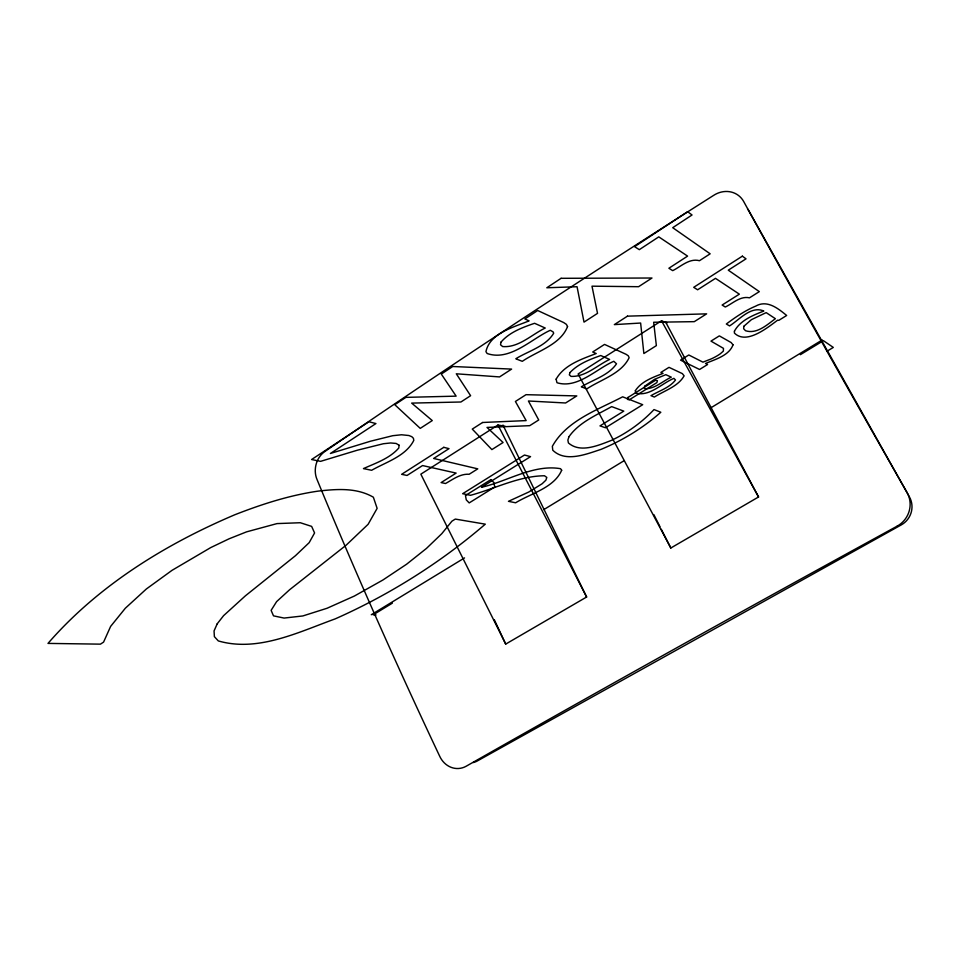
<?xml version="1.0" encoding="UTF-8"?>
<svg xmlns="http://www.w3.org/2000/svg" width="960" height="960" viewBox="0 0 960 960"><rect width="100%" height="100%" fill="white"/><g stroke="black" fill="none" stroke-linecap="round" stroke-linejoin="round"><path stroke-width="1.44" d="M505.176 426.276L497.952 425.04L420.84 474.168L505.728 644.076L586.632 597L502.968 425.052M666.864 322.956L661.536 320.796L578.124 373.956L670.836 548.004L758.556 496.968L665.448 321.66M371.268 614.736L464.544 557.904M543.756 509.64L624.252 460.596M711.132 407.652L822.3 339.924M392.364 603.144L373.176 614.832L376.08 614.976M800.364 354.684L823.392 340.668L833.304 347.424L827.04 351.216M661.536 320.796L758.556 496.968M497.952 425.04L586.632 597M653.844 514.608L659.94 526.632M661.308 529.296L670.8 548.004M494.34 619.752L505.68 644.076M473.172 762.552A18.792 16.572 86 0 0 477.276 760.992L901.272 524.904A20.676 20.328 -36.5 0 0 909.432 496.908L749.016 211.164A19.752 17.808 -51.8 0 0 747.54 208.956M556.128 379.164L556.968 382.728C577.476 389.064 596.328 368.868 613.8 361.296L616.512 363.804C608.736 375.216 593.532 379.608 582 386.4L581.34 386.82L586.788 388.908C600.912 379.524 621.42 373.812 629.136 357.72L628.32 355.836L626.136 354.336L604.548 344.412L592.692 351.996L596.208 353.532C581.664 359.136 564.168 364.86 556.128 379.164M734.436 331.176L734.388 333.048C746.388 345.048 767.376 327.708 777.636 320.184L778.824 320.34L786.66 315.48C778.08 308.46 767.184 299.556 755.76 306.096C745.116 310.548 735.54 317.136 726.324 324L729.564 325.92C739.512 319.656 751.152 305.4 763.8 311.052C752.916 315.312 740.22 320.388 734.436 331.176M561.672 470.256C554.1 487.836 530.892 493.404 515.616 502.788L508.464 501.324L528.864 491.976L542.148 483.744L545.892 480.18L546.804 477.432L544.488 475.764C518.856 475.992 494.952 488.748 470.508 495.3L462.648 493.704L524.484 455.028L530.544 456.648L481.44 487.296C507.348 481.452 533.496 464.028 560.544 468.696L561.672 470.256M733.008 344.832C729.096 355.632 715.296 359.316 705.564 363.468L707.592 364.5L699.564 369.48L680.532 360.144L688.788 354.984L702.936 362.148L710.82 359.076A16.74 5.064 -28.4 0 0 720.324 353.772L723.348 351.132L723.48 348.36L710.976 341.112L719.34 335.88L731.148 342.564L733.008 344.832M743.856 326.28L743.652 328.728L745.536 330.72C756.72 334.428 767.076 324.804 775.38 318.696L766.176 312.624L751.404 319.668L743.856 326.28M399.072 445.212L398.796 448.008C389.652 458.484 375.816 463.056 363.468 468.588L371.64 470.28C386.148 461.988 405.828 456.264 413.796 440.376L413.424 438.288L411.78 436.668L408.876 435.516L401.508 434.772L392.772 435.696L370.512 441.216L330.408 453.48L375.924 423.564L368.904 421.752L311.604 459.516L320.568 461.352L357.36 450.204L383.388 443.736L390.648 442.968L396.12 443.448L399.072 445.212M567.54 326.568C560.544 344.736 537.372 351.012 522.288 361.32L515.784 358.788L516.492 358.332C528.876 350.892 545.988 346.164 553.692 333.24L553.128 331.908L550.272 330.276C531.12 339.048 509.916 361.464 487.14 353.508L485.94 351.648C489.768 333.276 513.66 327.216 529.092 320.856L524.868 318.972L537.696 310.512L563.724 322.572L566.4 324.372L567.54 326.568M635.364 390.672L635.604 393.048C649.344 397.032 662.016 383.232 673.884 378.36L675.492 380.004C669.6 387.78 659.136 390.828 650.976 395.676L654.348 397.068C664.308 390.624 678.084 386.628 684.12 375.84L682.356 373.62L669.012 367.344L660.876 372.432L663.024 373.404C653.016 377.292 641.472 381.324 635.364 390.672M501.024 342.096L500.52 344.76L502.656 346.56C518.664 347.904 531.636 334.56 545.232 328.032L534.576 323.292C522.504 327.456 509.592 332.148 501.024 342.096M627.972 397.464L627.468 399.36L629.244 399.828L656.892 382.596L657.408 380.688L655.596 380.22L627.972 397.464M570.012 372.528L569.34 374.856L571.032 376.38C585.48 377.076 597.192 365.28 609.6 359.436L600.744 355.536C589.752 359.448 578.184 363.84 570.012 372.528M568.98 436.704L567.876 440.076L568.404 442.932C580.32 453.408 598.224 445.416 611.028 440.544C627.168 433.08 641.868 422.412 654.012 409.572L660.828 412.248C643.14 427.86 622.776 440.388 600.984 449.388C586.32 454.14 565.596 462.744 552.768 450.216L552.348 446.316C566.628 420.564 597.708 409.848 622.668 396.816L642.684 404.7L605.496 427.752L600 425.892L623.772 411.12L611.664 406.608C596.664 415.08 579.228 422.184 568.98 436.704M644.796 386.172L644.172 387.72L645.132 388.728C654.888 388.944 662.808 381.06 671.268 377.16L665.808 374.676L654.492 379.356L644.796 386.172M217.212 623.808L214.056 630.924L214.38 636.648L218.304 640.92C257.856 652.428 298.56 632.124 335.208 618.876C389.436 594.816 440.304 562.848 485.292 524.16L455.304 519.084L451.92 521.184L441.768 533.7L426.456 548.424L406.644 564.192L382.86 580.032L354.384 596.04L327.036 608.268L302.844 615.948L284.088 618.072L273.504 615.852L271.116 610.356L276.612 601.62L289.608 589.74L346.14 545.196L368.112 524.304L377.136 508.368L373.356 497.196C356.46 487.464 336.72 489.012 318.108 491.124C289.416 495.288 261.756 504.216 234.828 514.752C164.976 544.44 98.148 585.696 48 643.404L100.44 644.148L103.572 642.12L110.628 626.4L125.34 608.22L146.352 588.984L172.044 570.324L210.78 547.56L229.092 538.8L246.54 531.864L277.008 523.596L300.324 522.732L311.64 526.392L314.58 532.956L309.168 542.664L295.404 555.744L245.424 595.8L223.596 615.648L217.212 623.808M561.084 278.304L546.804 287.772L577.056 286.728L584.016 322.116L597.528 313.356L591.996 286.176L638.592 286.704L651.984 278.016L561.084 278.304M405.9 397.368L394.776 404.7L420.24 428.376L432.264 420.576L411.672 403.104L460.896 402L470.604 395.7L456.3 373.8L499.548 376.92L511.608 369.096L452.748 366.504L441.288 374.052L456.144 396.144L405.9 397.368M687.624 211.704L634.56 246.672L639.312 249.66L658.776 236.868L687.588 256.116L668.88 268.248L672.708 270.648C680.964 266.52 689.472 257.976 699.468 260.712L710.16 253.812L672.72 227.688L692.052 214.98L687.624 211.704M627.468 316.152L614.34 324.612L640.632 323.04L643.872 353.52L656.364 345.624L653.664 322.248L694.284 321.66L706.632 313.848L627.468 316.152M443.784 447.336L401.628 474.324L407.052 475.452L422.556 465.552L456.132 473.088L441.108 482.592L445.548 483.516C452.868 479.448 460.308 473.616 469.164 474.264L477.768 468.852L433.644 458.46L449.004 448.644L443.784 447.336M482.592 422.484L472.272 429.096L491.88 449.592L503.076 442.512L486.996 427.428L529.716 425.676L538.728 419.976L528.408 400.992L565.608 402.984L576.804 395.916L526.02 394.68L515.412 401.472L526.152 420.6L482.592 422.484M742.368 256.164L693.696 287.328L697.62 289.776L715.488 278.352L739.356 294.156L722.124 305.04L725.316 307.02C732.852 303.372 740.436 295.776 749.484 297.828L759.324 291.624L728.28 270.168L746.016 258.84L742.368 256.164M490.968 479.58L465.456 495.516L466.272 499.872L469.188 502.908L494.748 486.996L493.932 482.616L490.968 479.58M897.276 526.08A24.756 24.336 -39.2 0 0 907.056 492.504A1629.216 98.676 59.2 0 1 743.616 201.396A23.64 21.252 -52.1 0 0 713.544 195.432A2431.008 315.18 -29.2 0 0 325.164 451.308A21.036 17.916 -78.4 0 0 317.148 479.796A1511.844 310.14 61.5 0 0 439.536 755.904A22.476 19.752 86.2 0 0 466.104 766.272A2559.504 140.076 -27.3 0 1 897.276 526.08"/></g></svg>
